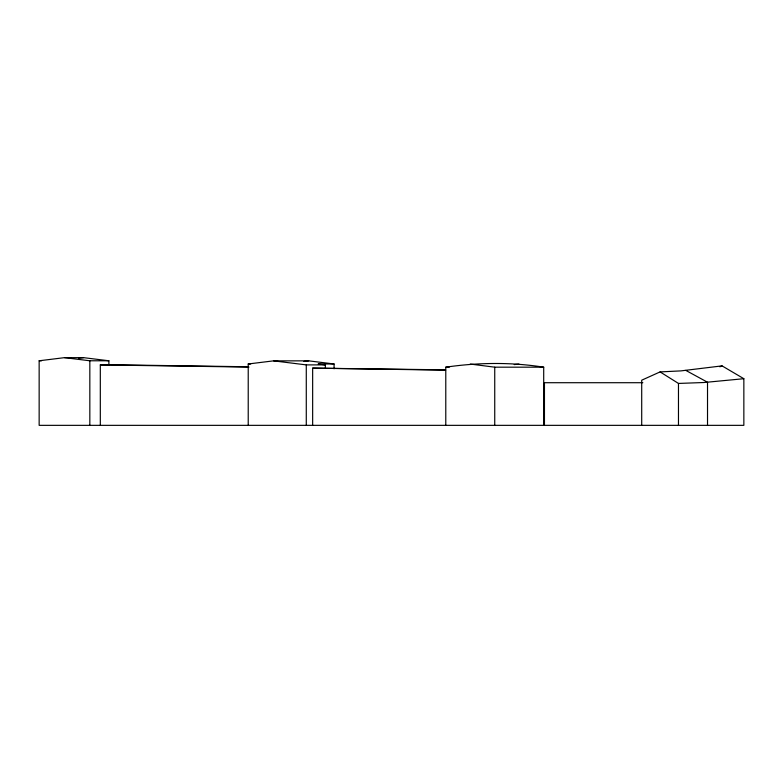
<?xml version="1.0" encoding="UTF-8"?>
<svg xmlns="http://www.w3.org/2000/svg" width="783" height="783" viewBox="0 0 783 783"><rect width="100%" height="100%" fill="white"/><g stroke="black" fill="none" stroke-linecap="round" stroke-linejoin="round"><path stroke-width="1.17" d="M642.843 382.711L544.459 382.711L544.459 425.345L743.85 425.345L743.85 378.708L722.043 365.876L680.946 370.888L660.089 371.905L641.708 380.195L641.708 425.345M719.871 366.796L722.043 365.876M445.781 425.345L445.781 367.178C478.119 362.441 511.397 362.079 543.705 367.178L543.705 425.345L39.15 425.345L39.15 360.777L64.49 357.655L83.546 357.655L108.886 360.777L108.886 364.819L100.312 364.898L100.312 425.345M78.721 358.252L83.546 357.655M248.221 425.345L248.221 363.978L273.561 360.855L308.737 360.855L334.077 363.978L334.077 368.793M303.912 361.443L308.737 360.855M514.235 364.594L519.002 364.056M743.85 378.708L703.888 382.515L678.47 383.435L660.089 371.905M312.652 425.345L312.652 368.127L445.341 369.84M39.15 360.777L41.528 360.777M64.49 357.655L89.83 360.777L108.886 360.777M248.221 363.978L250.648 363.978M334.077 363.978L318.172 363.978L325.376 364.888L325.376 368M273.561 360.855L306.28 364.888L325.376 364.888M445.781 367.178L449.325 367.178M470.26 364.056L494.739 367.178L543.705 367.178M108.455 364.712L248.025 366.767M107.594 364.8L108.886 364.819M100.312 364.898L248.974 367.09M312.652 368.127L445.654 370.163M685.761 370.369L707.519 382.231L707.519 425.345M678.47 383.435L678.47 425.345M494.739 367.178L494.739 425.345M306.28 364.888L306.28 425.345M89.83 360.777L89.83 425.345"/></g></svg>
